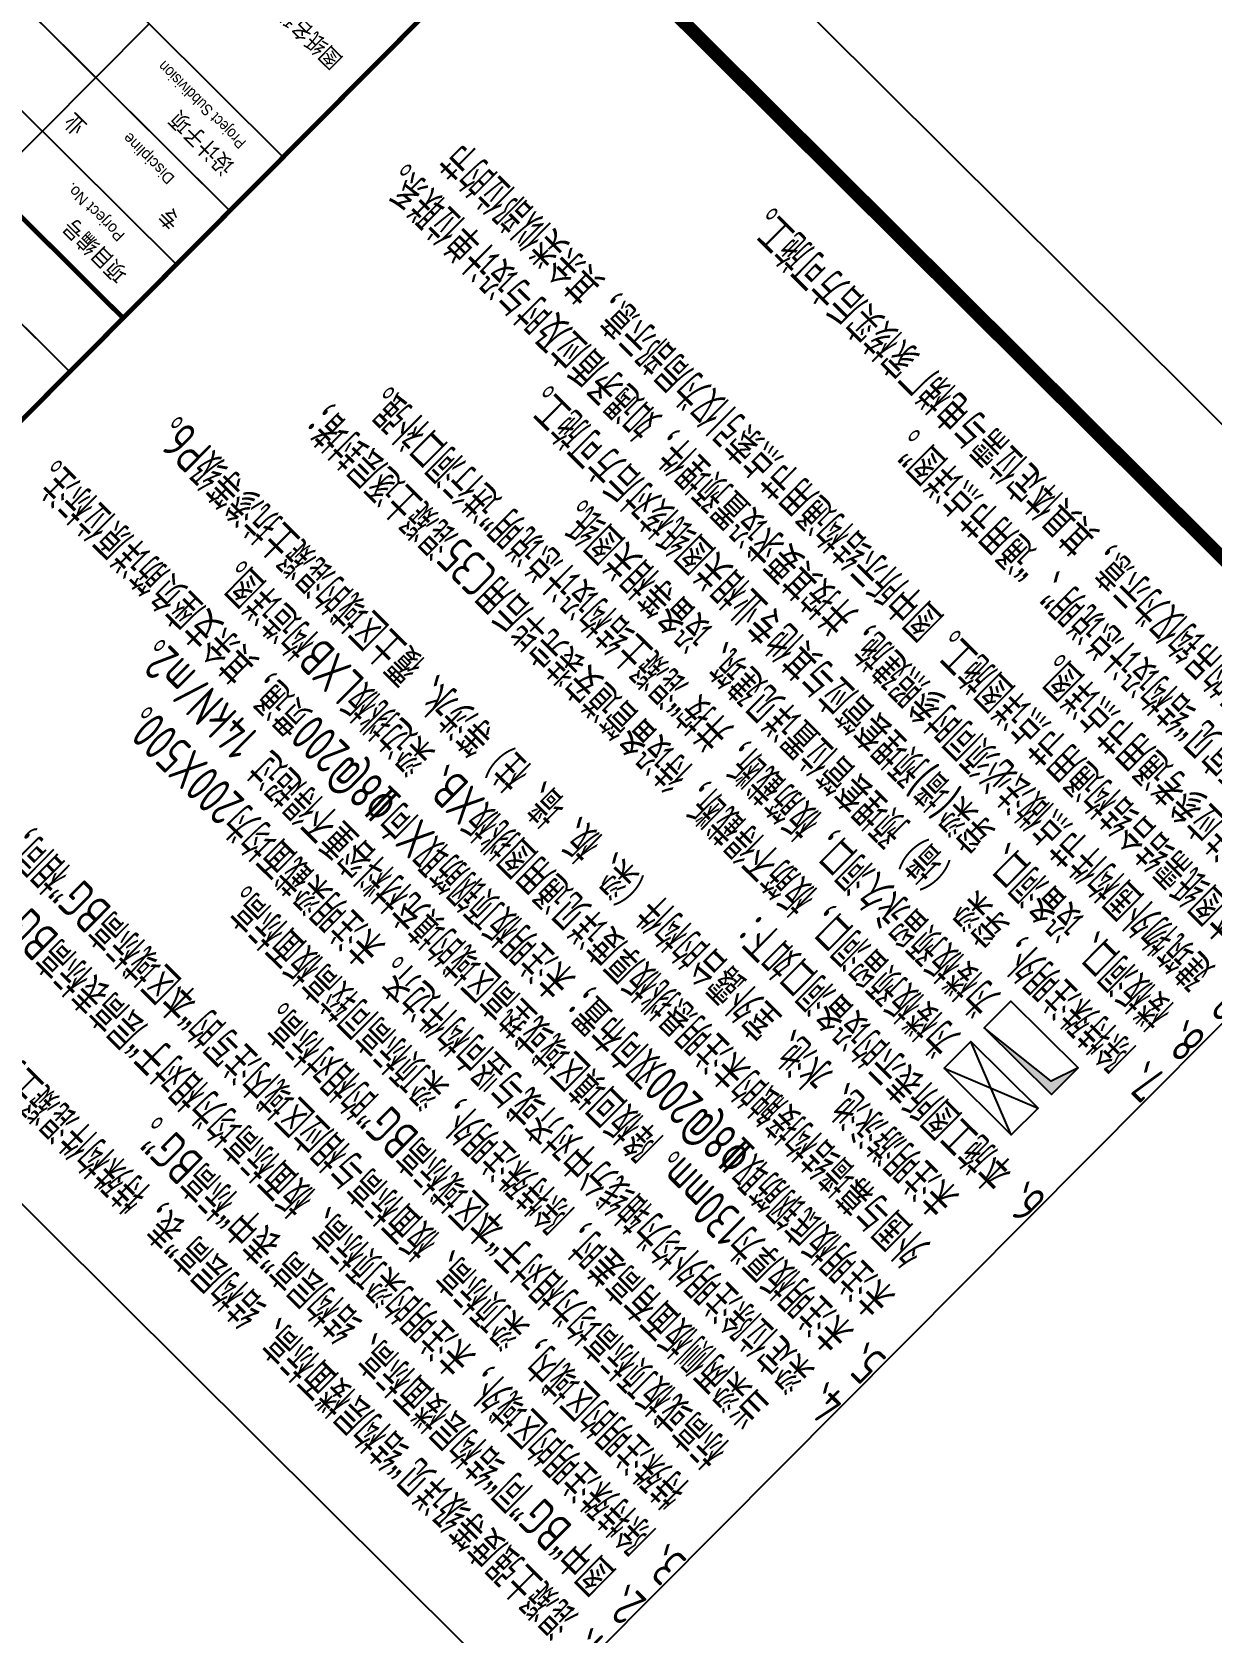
# Model space of a CAD drawing. Extents: x 517450926 to 520131079, y 3499134486 to 3500888201.
# Drawn here: x 518653237 to 518671955, y 3500201587 to 3500226979 of the extents above; entities that cross this region are included whole.
import ezdxf
from ezdxf.enums import TextEntityAlignment as Align

# ---------------------------------------------------------------- set-up
doc = ezdxf.new("R2010")
doc.units = 0
doc.header["$LTSCALE"] = 1000
doc.header["$MEASUREMENT"] = 0
doc.layers.get('0').update_dxf_attribs({"linetype": 'CONTINUOUS'})
doc.layers.add('C-SHET-SHET', color=144, linetype='CONTINUOUS')
doc.layers.add('S_PLAN_TEXT', color=7, linetype='CONTINUOUS')
doc.layers.add('S_POST_OTHER_TPLT', color=8, linetype='CONTINUOUS', plot=False)
doc.layers.add('内框', color=8, linetype='CONTINUOUS', plot=False)
doc.styles.get("Standard").update_dxf_attribs({"font": 'Tssdeng.shx', "bigfont": 'Tssdchn.shx'})
doc.styles.add('STYLEP4', font='GOTHIC.TTF')
doc.styles.add('TSSD_Rein', font='Tssdeng.shx', dxfattribs={"width": 0.7, "bigfont": 'Tssdchn.shx'})
doc.styles.add('TuKuang', font='Tssdeng.shx', dxfattribs={"width": 1.1, "bigfont": 'Tssdchn.shx'})
doc.styles.add('黑体', font='simhei.ttf')

# ---------------------------------------------------------------- blocks, each defined once
blk = doc.blocks.new('THAPE_A1L2_inner')
at = {"layer": '内框'}
blk.add_lwpolyline([(0, 0), (1261, 0), (1261, 594), (0, 594)], close=True, dxfattribs=at)
at = {"layer": '内框', "const_width": 1.4}
blk.add_lwpolyline([(25, 584), (25, 10), (1251, 10), (1251, 584)], close=True, dxfattribs=at)
at = {"layer": '内框', "const_width": 0.5}
blk.add_lwpolyline([(1171, 584), (1171, 10)], dxfattribs=at)
at = {"layer": '内框', "style": '黑体', "width": 0.8}
blk.add_attdef('内框名称', (58.89, 599.29), '', height=8, dxfattribs=at)
blk = doc.blocks.new('SH_THAPE_A1L2')
for p, q in [((1191, 74), (1191, 66)), ((1191, 66), (1191, 58)), ((1191, 50), (1191, 58))]:
    blk.add_line(p, q)
for points in [[(0, 0), (1261, 0), (1261, 594), (0, 594)], [(1251, 82), (1171, 82), (1171, 131), (1251, 131)], [(1171, 90), (1171, 82), (1211, 82), (1211, 90)], [(1171, 74), (1171, 66), (1211, 66), (1211, 74)], [(1171, 66), (1171, 58), (1211, 58), (1211, 66)], [(1171, 58), (1171, 50), (1251, 50), (1251, 58)], [(1171, 50), (1171, 26), (1251, 26), (1251, 50)]]:
    blk.add_lwpolyline(points, close=True)
for points, const_width in [([(25, 584), (25, 10), (1251, 10), (1251, 584)], 1.4), ([(1251, 10), (1171, 10), (1171, 74), (1251, 74)], 0.5)]:
    blk.add_lwpolyline(points, close=True, dxfattribs=dict(const_width=const_width))
at = {"const_width": 0.5}
blk.add_lwpolyline([(1171, 584), (1171, 10)], dxfattribs=at)
at = {"style": 'TuKuang', "width": 1.1}
for s, p in [('项目编号', (1173.96, 69.98)), ('专         业', (1173.91, 61.99)), ('设计子项', (1173.96, 53.99)), ('图纸名称', (1173.82, 37.97))]:
    blk.add_text(s, height=2, dxfattribs=at).set_placement(p)
at = {"style": 'STYLEP4'}
for s, p in [('Porject No.', (1181, 68)), ('Discipline', (1181, 60))]:
    blk.add_text(s, height=1.2, dxfattribs=at).set_placement(p, align=Align.MIDDLE)
at = {"style": 'STYLEP4', "width": 0.9}
blk.add_text('Project Subdivision', height=1.2, dxfattribs=at).set_placement((1181, 52), align=Align.MIDDLE)
blk.add_attdef('作废标记', text='', height=400).set_placement((658, 330.5), align=Align.MIDDLE_CENTER)

msp = doc.modelspace()

# ---------------------------------------------------------------- hatches: boundary and pattern name
at = {"layer": 'S_PLAN_TEXT'}
msp.add_hatch(color=256, dxfattribs=at).paths.add_polyline_path([(518669829.5958, 3500210551.0727), (518669405.9157, 3500210337.7768), (518668342.9301, 3500211183.3899), (518669406.498, 3500210125.6456)])

# ---------------------------------------------------------------- linework, layer by layer
for points in [[(518669829.5958, 3500210551.0727), (518668766.0278, 3500211608.8171), (518668342.9301, 3500211183.3899), (518669406.498, 3500210125.6456), (518669829.5958, 3500210551.0727), (518669405.9157, 3500210337.7768), (518668342.9301, 3500211183.3899)], [(518668771.8514, 3500209487.5048), (518669194.9492, 3500209912.932), (518668131.3812, 3500210970.6763), (518667708.2835, 3500210545.2492), (518668771.8514, 3500209487.5048), (518668131.3812, 3500210970.6763), (518667708.2835, 3500210545.2492), (518669194.9492, 3500209912.932)]]:
    msp.add_lwpolyline(points, dxfattribs=at)
at = {"layer": 'S_POST_OTHER_TPLT'}
msp.add_lwpolyline([(518661213.3468, 3500200292.0095), (518646855.1792, 3500214571.5587), (518661452.0517, 3500229248.7967), (518675810.2193, 3500214969.2475)], close=True, dxfattribs=at)

# ---------------------------------------------------------------- block references
at = {"layer": 'C-SHET-SHET', "xscale": 150, "yscale": 150, "zscale": 150, "rotation": 135.1572922948761}
msp.add_blockref('SH_THAPE_A1L2', (518787053.6051, 3500106450.4975), dxfattribs=at)
at = {"layer": '内框', "xscale": 149.9999999999999, "yscale": 149.9999999999999, "zscale": 149.9999999999999, "rotation": 135.1572922948763}
msp.add_blockref('THAPE_A1L2_inner', (518787053.6051, 3500106450.4975), dxfattribs=at)

# ---------------------------------------------------------------- texts
at = {"layer": 'S_PLAN_TEXT', "style": 'TSSD_Rein', "width": 0.7}
for s, p in [('10、本图纸需结合结构通用节点详图施工。图中所示结构通用节点索引仅为局部示意，其余类似部位的节', (518673165.8583, 3500212310.3276)), ('9、建筑物外围构件节点做法必须同时参照建施，并按其要求设置预埋件，如遇矛盾应及时与设计单位联系。', (518672531.2117, 3500211672.1868)), ('12、图中电梯吊钩梁的吊钩仅为示意，其具体定位需与电梯厂家核实后方可施工。', (518675069.7982, 3500214224.7499)), ('\u3000\u3000\u3000\u3000\u3000\u3000\u3000为楼板预留永久洞口，板筋截断，并按“混凝土结构设计总说明”进行洞口补强。', (518670627.2718, 3500209757.7645)), ('8、楼板洞口、设备洞口、穿梁(墙)预埋套管应与其他专业相关图纸核对后方可施工。', (518671896.565, 3500211034.046)), ('\u3000\u3000\u3000\u3000\u3000\u3000\u3000为楼板预留洞口，板筋不得截断，待设备管道安装完毕后用C35混凝土逐层封堵；', (518669992.6251, 3500209119.6237)), ('11、部分未尽事宜见“结构设计总说明”、“通用节点详图”。', (518674435.1516, 3500213586.6091)), ('7、除特殊注明外，穿梁 （墙）预埋套管位置详见建筑、设备等相关图纸。', (518671261.9184, 3500210395.9052)), ('    点做法应参考通用节点详图。', (518673800.5049, 3500212948.4684)), ('\u3000\u3000特殊注明的区域内，梁顶标高、板面标高与相应区域内注写的“本区域标高BG”相同；特殊注写的梁顶', (518664280.8055, 3500203376.3566)), ('4、梁定位除注明外均为轴线分中对齐或与竖向构件边齐。未注明梁截面均为200X500。', (518666184.7454, 3500205290.779)), ('3、除特殊注明的区域外，未注明的梁顶标高、板面标高均为相对于“层高表标高BG”的相对标高。', (518663646.1589, 3500202738.2159)), ('\u3000\u3000当梁两侧板面有高差时，除特殊注明外，梁顶标高同较高板面标高。', (518665550.0987, 3500204652.6382)), ('1、混凝土强度等级详见“结构层楼面标高、结构层高”表，特殊构件混凝土强度等级详平面图。', (518662376.8656, 3500201461.9343)), ('6、本施工图所表示的设备洞口如下：', (518669357.9785, 3500208481.4829)), ('\u3000\u3000标高或板顶标高均为相对于“本区域标高BG”的相对标高。', (518664915.4521, 3500204014.4974)), ('2、图中“BG”同“结构层楼面标高、结构层高”表中“标高BG”。', (518663011.5122, 3500202100.0751))]:
    msp.add_text(s, height=600, rotation=135.15728976, dxfattribs=at).set_placement(p)
at = {"layer": 'S_PLAN_TEXT', "color": 6, "style": 'TSSD_Rein', "width": 0.7}
for s, p in [('    未注明游泳池、水池、室外露台的构件（梁、板、墙、柱）等涉水、覆土区域的混凝土抗渗等级P6。', (518668723.3319, 3500207843.3421)), ('\u3000\u3000未注明板底钢筋取%%1328@200双向布置；未注明板顶钢筋取X向%%1328@200贯通，其余支座负筋详原位标注。', (518667551.8737, 3500206414.4711)), ('\u3000\u3000外围与幕墙结构接触的未注明悬挑板厚度详见通用图挑板XB、梁边挑板LXB构造详图。', (518668088.6853, 3500207205.2013)), ('5、未注明板厚为130mm。降板回填区域或垫高区域的填充材料容重不得超过 14kN/m2。', (518666819.392, 3500205928.9198))]:
    msp.add_text(s, height=600, rotation=135.15728976, dxfattribs=at).set_placement(p)

doc.saveas('drawing.dxf')
